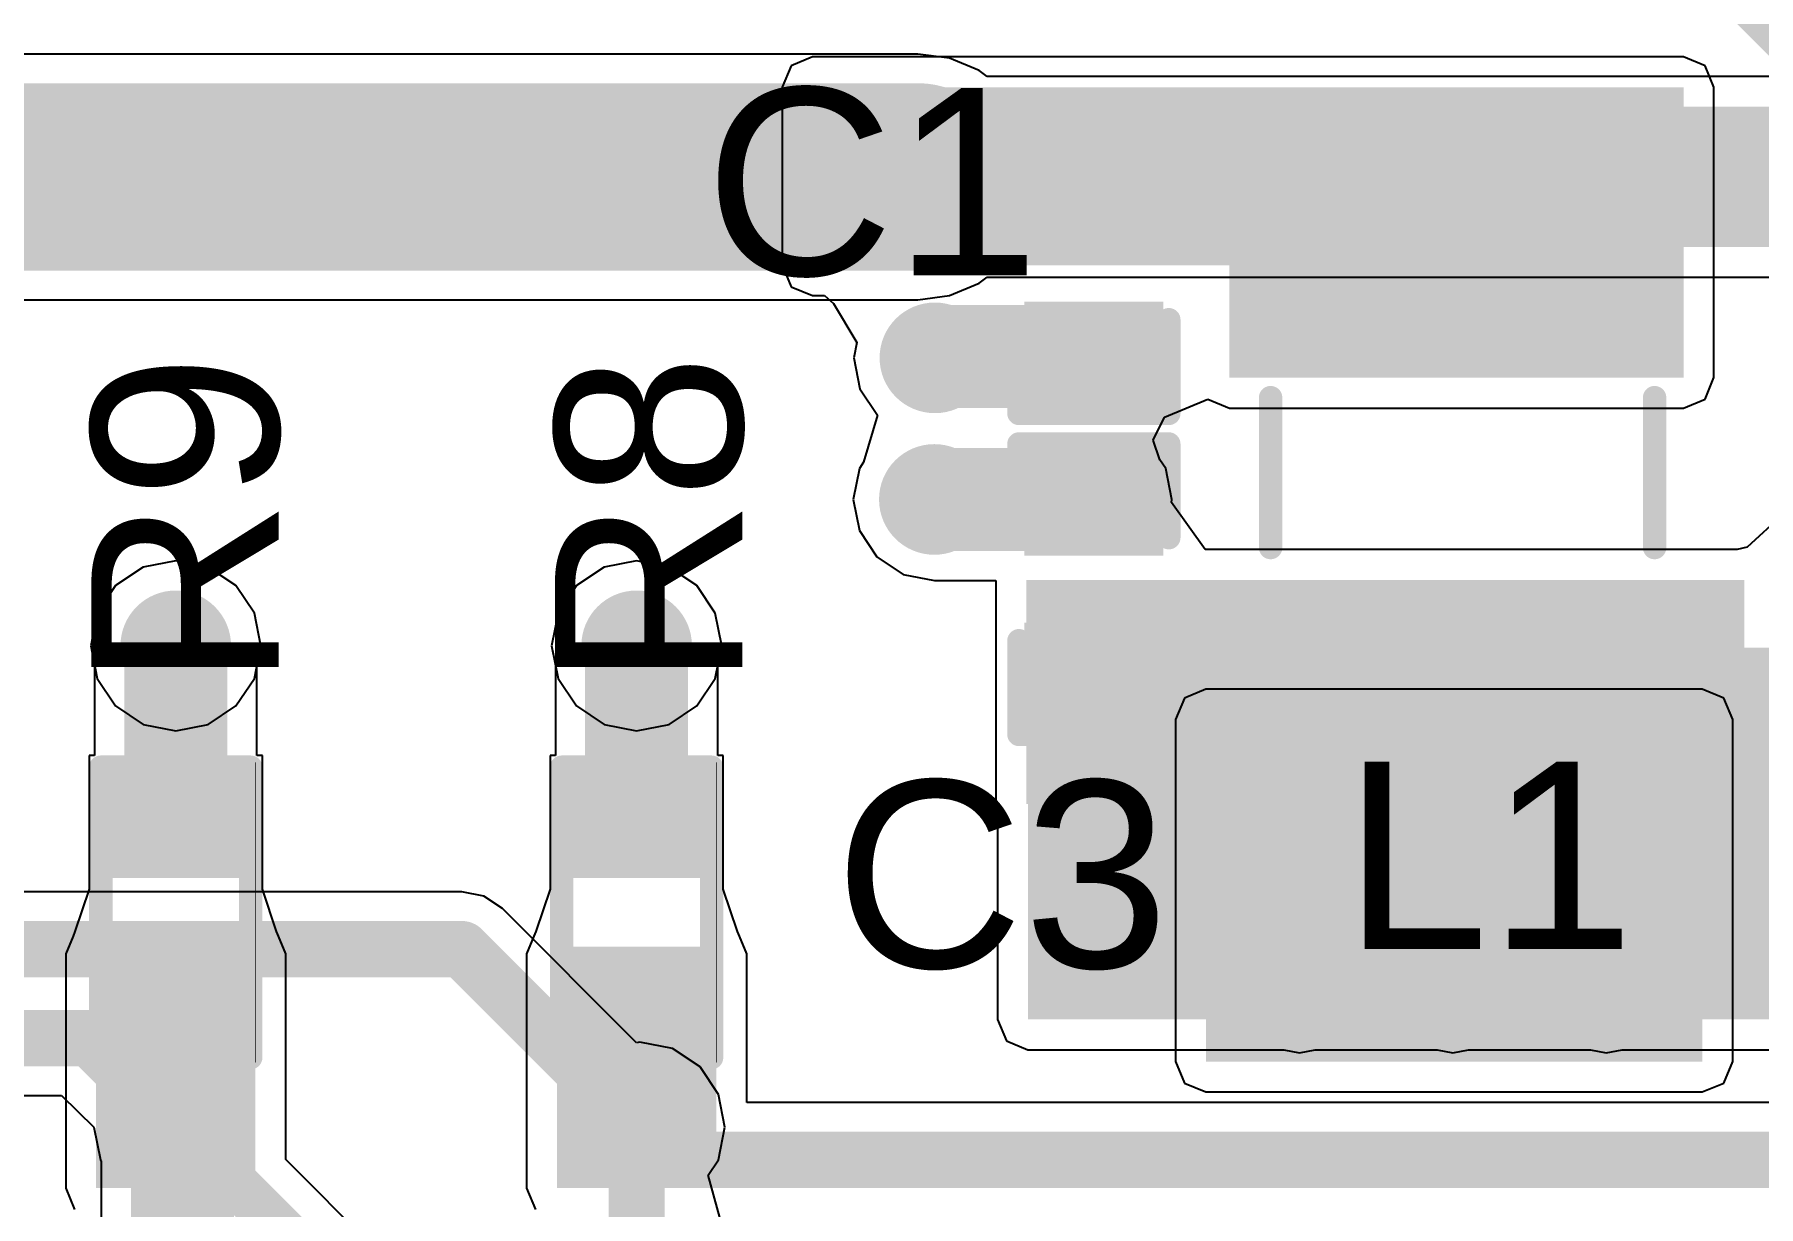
# Model space of a CAD drawing. Header units: millimetres. Extents: x -0.15 to 3.79, y -0.54 to 3.26.
# Drawn here: x 3.1098 to 3.478, y 2.215 to 2.4653 of the extents above; entities that cross this region are included whole.
import ezdxf

# ---------------------------------------------------------------- set-up
doc = ezdxf.new("R2010")
doc.units = ezdxf.units.MM
doc.header["$MEASUREMENT"] = 0
for name, color, linetype in [('BottomLayer', 5, 'Continuous'), ('BottomSolder', 6, 'Continuous'), ('TopLayer', 1, 'Continuous'), ('TopOverlay', 2, 'Continuous'), ('TopPaste', 8, 'Continuous'), ('TopSolder', 216, 'Continuous'), ('ViaHoleLayer', 16, 'Continuous')]:
    doc.layers.add(name, color=color, linetype=linetype)
doc.styles.add('Arial', font='', dxfattribs={"height": 0.2})
doc.styles.get('Arial').set_extended_font_data('Arial')

# ---------------------------------------------------------------- blocks, each defined once
blk = doc.blocks.new('C___0402_3')
at = {"layer": 'TopLayer'}
for points in [[(-0.0275, -0.0125), (-0.0275, 0.0125), (-0.0095, 0.0125), (-0.0095, -0.0125)], [(0.0095, -0.0125), (0.0095, 0.0125), (0.0275, 0.0125), (0.0275, -0.0125)]]:
    blk.add_hatch(color=1, dxfattribs=at).paths.add_polyline_path(points)
at = {"layer": 'TopPaste'}
for points in [[(-0.0275, -0.0125), (-0.0275, 0.0125), (-0.0095, 0.0125), (-0.0095, -0.0125)], [(0.0095, -0.0125), (0.0095, 0.0125), (0.0275, 0.0125), (0.0275, -0.0125)]]:
    blk.add_hatch(color=8, dxfattribs=at).paths.add_polyline_path(points)
at = {"layer": 'TopSolder'}
for points in [[(-0.02986, -0.01486), (-0.02986, 0.01486), (-0.00714, 0.01486), (-0.00714, -0.01486)], [(0.00714, -0.01486), (0.00714, 0.01486), (0.02986, 0.01486), (0.02986, -0.01486)]]:
    blk.add_hatch(color=216, dxfattribs=at).paths.add_polyline_path(points)
at = {"layer": 'TopOverlay', "const_width": 0.005}
for points in [[(-0.031, -0.016), (-0.031, 0.016)], [(-0.011, 0.016), (-0.031, 0.016)], [(0.031, 0.016), (0.011, 0.016)], [(0.031, -0.016), (0.031, 0.016)], [(-0.011, -0.016), (-0.031, -0.016)], [(0.031, -0.016), (0.011, -0.016)]]:
    blk.add_lwpolyline(points, dxfattribs=at)
at = {"layer": 'TopOverlay', "const_width": 0.0025}
for points in [[(-0.03225, 0.016, 1), (-0.02975, 0.016, 1)], [(-0.03225, 0.016, 1), (-0.02975, 0.016, 1)], [(-0.01225, 0.016, 1), (-0.00975, 0.016, 1)], [(0.00975, 0.016, 1), (0.01225, 0.016, 1)], [(0.02975, 0.016, 1), (0.03225, 0.016, 1)], [(0.02975, 0.016, 1), (0.03225, 0.016, 1)], [(-0.03225, -0.016, 1), (-0.02975, -0.016, 1)], [(-0.03225, -0.016, 1), (-0.02975, -0.016, 1)], [(-0.01225, -0.016, 1), (-0.00975, -0.016, 1)], [(0.00975, -0.016, 1), (0.01225, -0.016, 1)], [(0.02975, -0.016, 1), (0.03225, -0.016, 1)], [(0.02975, -0.016, 1), (0.03225, -0.016, 1)]]:
    blk.add_lwpolyline(points, format="xyb", close=True, dxfattribs=at)
blk = doc.blocks.new('C___0402_56')
at = {"layer": 'TopLayer'}
for points in [[(-0.0275, -0.0125), (-0.0275, 0.0125), (-0.0095, 0.0125), (-0.0095, -0.0125)], [(0.0095, -0.0125), (0.0095, 0.0125), (0.0275, 0.0125), (0.0275, -0.0125)]]:
    blk.add_hatch(color=1, dxfattribs=at).paths.add_polyline_path(points)
at = {"layer": 'TopPaste'}
for points in [[(-0.0275, -0.0125), (-0.0275, 0.0125), (-0.0095, 0.0125), (-0.0095, -0.0125)], [(0.0095, -0.0125), (0.0095, 0.0125), (0.0275, 0.0125), (0.0275, -0.0125)]]:
    blk.add_hatch(color=8, dxfattribs=at).paths.add_polyline_path(points)
at = {"layer": 'TopSolder'}
for points in [[(-0.02986, -0.01486), (-0.02986, 0.01486), (-0.00714, 0.01486), (-0.00714, -0.01486)], [(0.00714, -0.01486), (0.00714, 0.01486), (0.02986, 0.01486), (0.02986, -0.01486)]]:
    blk.add_hatch(color=216, dxfattribs=at).paths.add_polyline_path(points)
at = {"layer": 'TopOverlay', "const_width": 0.005}
for points in [[(-0.031, 0.016), (-0.011, 0.016)], [(-0.031, 0.016), (-0.031, -0.016)], [(0.011, 0.016), (0.031, 0.016)], [(0.031, 0.016), (0.031, -0.016)], [(-0.031, -0.016), (-0.011, -0.016)], [(0.011, -0.016), (0.031, -0.016)]]:
    blk.add_lwpolyline(points, dxfattribs=at)
at = {"layer": 'TopOverlay', "const_width": 0.0025}
for points in [[(-0.03225, 0.016, 1), (-0.02975, 0.016, 1)], [(-0.03225, 0.016, 1), (-0.02975, 0.016, 1)], [(-0.01225, 0.016, 1), (-0.00975, 0.016, 1)], [(0.00975, 0.016, 1), (0.01225, 0.016, 1)], [(0.02975, 0.016, 1), (0.03225, 0.016, 1)], [(0.02975, 0.016, 1), (0.03225, 0.016, 1)], [(-0.03225, -0.016, 1), (-0.02975, -0.016, 1)], [(-0.03225, -0.016, 1), (-0.02975, -0.016, 1)], [(-0.01225, -0.016, 1), (-0.00975, -0.016, 1)], [(0.00975, -0.016, 1), (0.01225, -0.016, 1)], [(0.02975, -0.016, 1), (0.03225, -0.016, 1)], [(0.02975, -0.016, 1), (0.03225, -0.016, 1)]]:
    blk.add_lwpolyline(points, format="xyb", close=True, dxfattribs=at)
blk = doc.blocks.new('R___0402_105')
at = {"layer": 'TopLayer'}
for points in [[(-0.0275, -0.0125), (-0.0275, 0.0125), (-0.0095, 0.0125), (-0.0095, -0.0125)], [(0.0095, -0.0125), (0.0095, 0.0125), (0.0275, 0.0125), (0.0275, -0.0125)]]:
    blk.add_hatch(color=1, dxfattribs=at).paths.add_polyline_path(points)
at = {"layer": 'TopPaste'}
for points in [[(-0.0275, -0.0125), (-0.0275, 0.0125), (-0.0095, 0.0125), (-0.0095, -0.0125)], [(0.0095, -0.0125), (0.0095, 0.0125), (0.0275, 0.0125), (0.0275, -0.0125)]]:
    blk.add_hatch(color=8, dxfattribs=at).paths.add_polyline_path(points)
at = {"layer": 'TopSolder'}
for points in [[(-0.02967, -0.01467), (-0.02967, 0.01467), (-0.00733, 0.01467), (-0.00733, -0.01467)], [(0.00733, -0.01467), (0.00733, 0.01467), (0.02967, 0.01467), (0.02967, -0.01467)]]:
    blk.add_hatch(color=216, dxfattribs=at).paths.add_polyline_path(points)
at = {"layer": 'TopOverlay'}
for points, const_width in [([(-0.031, 0.016), (-0.031, -0.016)], 0.005), ([(-0.031, 0.016), (0.031, 0.016)], 0.005), ([(0.031, 0.016), (0.031, -0.016)], 0.005), ([(-0.031, -0.016), (0.031, -0.016)], 0.005), ([(-0.032, -0.017), (0.032, -0.017)], 0.000127)]:
    blk.add_lwpolyline(points, dxfattribs=dict(at, const_width=const_width))
for points, const_width in [([(-0.03225, 0.016, 1), (-0.02975, 0.016, 1)], 0.0025), ([(-0.03225, 0.016, 1), (-0.02975, 0.016, 1)], 0.0025), ([(0.02975, 0.016, 1), (0.03225, 0.016, 1)], 0.0025), ([(0.02975, 0.016, 1), (0.03225, 0.016, 1)], 0.0025), ([(-0.03225, -0.016, 1), (-0.02975, -0.016, 1)], 0.0025), ([(-0.03225, -0.016, 1), (-0.02975, -0.016, 1)], 0.0025), ([(0.02975, -0.016, 1), (0.03225, -0.016, 1)], 0.0025), ([(0.02975, -0.016, 1), (0.03225, -0.016, 1)], 0.0025), ([(-0.03203, -0.017, 1), (-0.03197, -0.017, 1)], 0.0000635), ([(0.03197, -0.017, 1), (0.03203, -0.017, 1)], 0.0000635)]:
    blk.add_lwpolyline(points, format="xyb", close=True, dxfattribs=dict(at, const_width=const_width))
blk = doc.blocks.new('R___0402_106')
at = {"layer": 'TopLayer'}
for points in [[(-0.0275, -0.0125), (-0.0275, 0.0125), (-0.0095, 0.0125), (-0.0095, -0.0125)], [(0.0095, -0.0125), (0.0095, 0.0125), (0.0275, 0.0125), (0.0275, -0.0125)]]:
    blk.add_hatch(color=1, dxfattribs=at).paths.add_polyline_path(points)
at = {"layer": 'TopPaste'}
for points in [[(-0.0275, -0.0125), (-0.0275, 0.0125), (-0.0095, 0.0125), (-0.0095, -0.0125)], [(0.0095, -0.0125), (0.0095, 0.0125), (0.0275, 0.0125), (0.0275, -0.0125)]]:
    blk.add_hatch(color=8, dxfattribs=at).paths.add_polyline_path(points)
at = {"layer": 'TopSolder'}
for points in [[(-0.02967, -0.01467), (-0.02967, 0.01467), (-0.00733, 0.01467), (-0.00733, -0.01467)], [(0.00733, -0.01467), (0.00733, 0.01467), (0.02967, 0.01467), (0.02967, -0.01467)]]:
    blk.add_hatch(color=216, dxfattribs=at).paths.add_polyline_path(points)
at = {"layer": 'TopOverlay'}
for points, const_width in [([(-0.031, 0.016), (-0.031, -0.016)], 0.005), ([(-0.031, 0.016), (0.031, 0.016)], 0.005), ([(0.031, 0.016), (0.031, -0.016)], 0.005), ([(-0.031, -0.016), (0.031, -0.016)], 0.005), ([(-0.032, -0.017), (0.032, -0.017)], 0.000127)]:
    blk.add_lwpolyline(points, dxfattribs=dict(at, const_width=const_width))
for points, const_width in [([(-0.03225, 0.016, 1), (-0.02975, 0.016, 1)], 0.0025), ([(-0.03225, 0.016, 1), (-0.02975, 0.016, 1)], 0.0025), ([(0.02975, 0.016, 1), (0.03225, 0.016, 1)], 0.0025), ([(0.02975, 0.016, 1), (0.03225, 0.016, 1)], 0.0025), ([(-0.03225, -0.016, 1), (-0.02975, -0.016, 1)], 0.0025), ([(-0.03225, -0.016, 1), (-0.02975, -0.016, 1)], 0.0025), ([(0.02975, -0.016, 1), (0.03225, -0.016, 1)], 0.0025), ([(0.02975, -0.016, 1), (0.03225, -0.016, 1)], 0.0025), ([(-0.03203, -0.017, 1), (-0.03197, -0.017, 1)], 0.0000635), ([(0.03197, -0.017, 1), (0.03203, -0.017, 1)], 0.0000635)]:
    blk.add_lwpolyline(points, format="xyb", close=True, dxfattribs=dict(at, const_width=const_width))
blk = doc.blocks.new('IND_1008__2520_M_______144')
at = {"layer": 'TopLayer'}
for points in [[(-0.0502, 0.04331), (-0.02461, 0.04331), (-0.02461, -0.04331), (-0.0502, -0.04331)], [(0.02461, 0.04331), (0.0502, 0.04331), (0.0502, -0.04331), (0.02461, -0.04331)]]:
    blk.add_hatch(color=1, dxfattribs=at).paths.add_polyline_path(points)
at = {"layer": 'TopPaste'}
for points in [[(-0.0502, 0.04331), (-0.02461, 0.04331), (-0.02461, -0.04331), (-0.0502, -0.04331)], [(0.02461, 0.04331), (0.0502, 0.04331), (0.0502, -0.04331), (0.02461, -0.04331)]]:
    blk.add_hatch(color=8, dxfattribs=at).paths.add_polyline_path(points)
at = {"layer": 'TopSolder'}
for points in [[(-0.0502, 0.04331), (-0.02461, 0.04331), (-0.02461, -0.04331), (-0.0502, -0.04331)], [(0.02461, 0.04331), (0.0502, 0.04331), (0.0502, -0.04331), (0.02461, -0.04331)]]:
    blk.add_hatch(color=216, dxfattribs=at).paths.add_polyline_path(points)
at = {"layer": 'TopOverlay', "const_width": 0.005}
for points in [[(0.016, 0.041), (-0.016, 0.041)], [(0.016, -0.041), (-0.016, -0.041)]]:
    blk.add_lwpolyline(points, dxfattribs=at)
at = {"layer": 'TopOverlay', "const_width": 0.0025}
for points in [[(-0.01725, 0.041, 1), (-0.01475, 0.041, 1)], [(0.01475, 0.041, 1), (0.01725, 0.041, 1)], [(-0.01725, -0.041, 1), (-0.01475, -0.041, 1)], [(0.01475, -0.041, 1), (0.01725, -0.041, 1)]]:
    blk.add_lwpolyline(points, format="xyb", close=True, dxfattribs=at)

msp = doc.modelspace()

# ---------------------------------------------------------------- hatches: boundary and pattern name
at = {"layer": 'BottomLayer'}
h = msp.add_hatch(color=5, dxfattribs=at)
edge = h.paths.add_edge_path()
edge.add_arc((3.29847, 2.43487), 0.01575, 0, 360)
h = msp.add_hatch(color=5, dxfattribs=at)
edge = h.paths.add_edge_path()
edge.add_arc((3.30212, 2.39623), 0.01181, 0, 360)
h = msp.add_hatch(color=5, dxfattribs=at)
edge = h.paths.add_edge_path()
edge.add_arc((3.302, 2.366), 0.01181, 0, 360)
h = msp.add_hatch(color=5, dxfattribs=at)
edge = h.paths.add_edge_path()
edge.add_arc((3.14001, 2.33475), 0.01181, 0, 360)
h = msp.add_hatch(color=5, dxfattribs=at)
edge = h.paths.add_edge_path()
edge.add_arc((3.23843, 2.33475), 0.01181, 0, 360)
msp.add_hatch(color=5, dxfattribs=at).paths.add_polyline_path([(3.36, 2.246), (3.466, 2.246), (3.466, 2.319), (3.36, 2.319)])
h = msp.add_hatch(color=5, dxfattribs=at)
edge = h.paths.add_edge_path()
edge.add_arc((3.38, 2.301), 0.01181, 0, 360)
h = msp.add_hatch(color=5, dxfattribs=at)
edge = h.paths.add_edge_path()
edge.add_arc((3.41275, 2.301), 0.01181, 0, 360)
h = msp.add_hatch(color=5, dxfattribs=at)
edge = h.paths.add_edge_path()
edge.add_arc((3.4455, 2.301), 0.01181, 0, 360)
h = msp.add_hatch(color=5, dxfattribs=at)
edge = h.paths.add_edge_path()
edge.add_arc((3.38, 2.266), 0.01181, 0, 360)
h = msp.add_hatch(color=5, dxfattribs=at)
edge = h.paths.add_edge_path()
edge.add_arc((3.41275, 2.266), 0.01181, 0, 360)
h = msp.add_hatch(color=5, dxfattribs=at)
edge = h.paths.add_edge_path()
edge.add_arc((3.4455, 2.266), 0.01181, 0, 360)
h = msp.add_hatch(color=5, dxfattribs=at)
edge = h.paths.add_edge_path()
edge.add_arc((3.1407, 2.232), 0.01181, 0, 360)
h = msp.add_hatch(color=5, dxfattribs=at)
edge = h.paths.add_edge_path()
edge.add_arc((3.23913, 2.232), 0.01181, 0, 360)
at = {"layer": 'BottomSolder'}
h = msp.add_hatch(color=6, dxfattribs=at)
edge = h.paths.add_edge_path()
edge.add_arc((3.29847, 2.43487), 0.00787, 0, 360)
h = msp.add_hatch(color=6, dxfattribs=at)
edge = h.paths.add_edge_path()
edge.add_arc((3.30212, 2.39623), 0.00591, 0, 360)
h = msp.add_hatch(color=6, dxfattribs=at)
edge = h.paths.add_edge_path()
edge.add_arc((3.302, 2.366), 0.00591, 0, 360)
h = msp.add_hatch(color=6, dxfattribs=at)
edge = h.paths.add_edge_path()
edge.add_arc((3.14001, 2.33475), 0.00591, 0, 360)
h = msp.add_hatch(color=6, dxfattribs=at)
edge = h.paths.add_edge_path()
edge.add_arc((3.23843, 2.33475), 0.00591, 0, 360)
h = msp.add_hatch(color=6, dxfattribs=at)
edge = h.paths.add_edge_path()
edge.add_arc((3.38, 2.301), 0.00591, 0, 360)
h = msp.add_hatch(color=6, dxfattribs=at)
edge = h.paths.add_edge_path()
edge.add_arc((3.41275, 2.301), 0.00591, 0, 360)
h = msp.add_hatch(color=6, dxfattribs=at)
edge = h.paths.add_edge_path()
edge.add_arc((3.4455, 2.301), 0.00591, 0, 360)
h = msp.add_hatch(color=6, dxfattribs=at)
edge = h.paths.add_edge_path()
edge.add_arc((3.38, 2.266), 0.00591, 0, 360)
h = msp.add_hatch(color=6, dxfattribs=at)
edge = h.paths.add_edge_path()
edge.add_arc((3.41275, 2.266), 0.00591, 0, 360)
h = msp.add_hatch(color=6, dxfattribs=at)
edge = h.paths.add_edge_path()
edge.add_arc((3.4455, 2.266), 0.00591, 0, 360)
h = msp.add_hatch(color=6, dxfattribs=at)
edge = h.paths.add_edge_path()
edge.add_arc((3.1407, 2.232), 0.00591, 0, 360)
h = msp.add_hatch(color=6, dxfattribs=at)
edge = h.paths.add_edge_path()
edge.add_arc((3.23913, 2.232), 0.00591, 0, 360)
at = {"layer": 'TopLayer'}
for points in [[(3.276, 2.416), (3.3843, 2.416), (3.3843, 2.454), (3.276, 2.454)], [(3.365, 2.392), (3.462, 2.392), (3.462, 2.454), (3.365, 2.454)], [(3.32162, 2.301), (3.475, 2.301), (3.475, 2.34883), (3.32162, 2.34883)], [(3.322, 2.255), (3.581, 2.255), (3.581, 2.33433), (3.322, 2.33433)], [(3.12301, 2.219), (3.15701, 2.219), (3.15701, 2.269), (3.12301, 2.269)], [(3.22144, 2.219), (3.25543, 2.219), (3.25543, 2.269), (3.22144, 2.269)]]:
    msp.add_hatch(color=1, dxfattribs=at).paths.add_polyline_path(points)
h = msp.add_hatch(color=1, dxfattribs=at)
edge = h.paths.add_edge_path()
edge.add_arc((3.29847, 2.43487), 0.01575, 0, 360)
h = msp.add_hatch(color=1, dxfattribs=at)
edge = h.paths.add_edge_path()
edge.add_arc((3.30212, 2.39623), 0.01181, 0, 360)
h = msp.add_hatch(color=1, dxfattribs=at)
edge = h.paths.add_edge_path()
edge.add_arc((3.302, 2.366), 0.01181, 0, 360)
h = msp.add_hatch(color=1, dxfattribs=at)
edge = h.paths.add_edge_path()
edge.add_arc((3.14001, 2.33475), 0.01181, 0, 360)
h = msp.add_hatch(color=1, dxfattribs=at)
edge = h.paths.add_edge_path()
edge.add_arc((3.23843, 2.33475), 0.01181, 0, 360)
h = msp.add_hatch(color=1, dxfattribs=at)
edge = h.paths.add_edge_path()
edge.add_arc((3.38, 2.301), 0.01181, 0, 360)
h = msp.add_hatch(color=1, dxfattribs=at)
edge = h.paths.add_edge_path()
edge.add_arc((3.41275, 2.301), 0.01181, 0, 360)
h = msp.add_hatch(color=1, dxfattribs=at)
edge = h.paths.add_edge_path()
edge.add_arc((3.4455, 2.301), 0.01181, 0, 360)
h = msp.add_hatch(color=1, dxfattribs=at)
edge = h.paths.add_edge_path()
edge.add_arc((3.38, 2.266), 0.01181, 0, 360)
h = msp.add_hatch(color=1, dxfattribs=at)
edge = h.paths.add_edge_path()
edge.add_arc((3.41275, 2.266), 0.01181, 0, 360)
h = msp.add_hatch(color=1, dxfattribs=at)
edge = h.paths.add_edge_path()
edge.add_arc((3.4455, 2.266), 0.01181, 0, 360)
h = msp.add_hatch(color=1, dxfattribs=at)
edge = h.paths.add_edge_path()
edge.add_arc((3.1407, 2.232), 0.01181, 0, 360)
h = msp.add_hatch(color=1, dxfattribs=at)
edge = h.paths.add_edge_path()
edge.add_arc((3.23913, 2.232), 0.01181, 0, 360)
at = {"layer": 'TopSolder'}
h = msp.add_hatch(color=216, dxfattribs=at)
edge = h.paths.add_edge_path()
edge.add_arc((3.29847, 2.43487), 0.00787, 0, 360)
h = msp.add_hatch(color=216, dxfattribs=at)
edge = h.paths.add_edge_path()
edge.add_arc((3.30212, 2.39623), 0.00591, 0, 360)
h = msp.add_hatch(color=216, dxfattribs=at)
edge = h.paths.add_edge_path()
edge.add_arc((3.302, 2.366), 0.00591, 0, 360)
h = msp.add_hatch(color=216, dxfattribs=at)
edge = h.paths.add_edge_path()
edge.add_arc((3.14001, 2.33475), 0.00591, 0, 360)
h = msp.add_hatch(color=216, dxfattribs=at)
edge = h.paths.add_edge_path()
edge.add_arc((3.23843, 2.33475), 0.00591, 0, 360)
h = msp.add_hatch(color=216, dxfattribs=at)
edge = h.paths.add_edge_path()
edge.add_arc((3.38, 2.301), 0.00591, 0, 360)
h = msp.add_hatch(color=216, dxfattribs=at)
edge = h.paths.add_edge_path()
edge.add_arc((3.41275, 2.301), 0.00591, 0, 360)
h = msp.add_hatch(color=216, dxfattribs=at)
edge = h.paths.add_edge_path()
edge.add_arc((3.4455, 2.301), 0.00591, 0, 360)
h = msp.add_hatch(color=216, dxfattribs=at)
edge = h.paths.add_edge_path()
edge.add_arc((3.38, 2.266), 0.00591, 0, 360)
h = msp.add_hatch(color=216, dxfattribs=at)
edge = h.paths.add_edge_path()
edge.add_arc((3.41275, 2.266), 0.00591, 0, 360)
h = msp.add_hatch(color=216, dxfattribs=at)
edge = h.paths.add_edge_path()
edge.add_arc((3.4455, 2.266), 0.00591, 0, 360)
h = msp.add_hatch(color=216, dxfattribs=at)
edge = h.paths.add_edge_path()
edge.add_arc((3.1407, 2.232), 0.00591, 0, 360)
h = msp.add_hatch(color=216, dxfattribs=at)
edge = h.paths.add_edge_path()
edge.add_arc((3.23913, 2.232), 0.00591, 0, 360)
at = {"layer": 'ViaHoleLayer'}
h = msp.add_hatch(color=16, dxfattribs=at)
edge = h.paths.add_edge_path()
edge.add_arc((3.29847, 2.43487), 0.00787, 0, 360)
h = msp.add_hatch(color=16, dxfattribs=at)
edge = h.paths.add_edge_path()
edge.add_arc((3.30212, 2.39623), 0.00591, 0, 360)
h = msp.add_hatch(color=16, dxfattribs=at)
edge = h.paths.add_edge_path()
edge.add_arc((3.302, 2.366), 0.00591, 0, 360)
h = msp.add_hatch(color=16, dxfattribs=at)
edge = h.paths.add_edge_path()
edge.add_arc((3.14001, 2.33475), 0.00591, 0, 360)
h = msp.add_hatch(color=16, dxfattribs=at)
edge = h.paths.add_edge_path()
edge.add_arc((3.23843, 2.33475), 0.00591, 0, 360)
h = msp.add_hatch(color=16, dxfattribs=at)
edge = h.paths.add_edge_path()
edge.add_arc((3.38, 2.301), 0.00591, 0, 360)
h = msp.add_hatch(color=16, dxfattribs=at)
edge = h.paths.add_edge_path()
edge.add_arc((3.41275, 2.301), 0.00591, 0, 360)
h = msp.add_hatch(color=16, dxfattribs=at)
edge = h.paths.add_edge_path()
edge.add_arc((3.4455, 2.301), 0.00591, 0, 360)
h = msp.add_hatch(color=16, dxfattribs=at)
edge = h.paths.add_edge_path()
edge.add_arc((3.38, 2.266), 0.00591, 0, 360)
h = msp.add_hatch(color=16, dxfattribs=at)
edge = h.paths.add_edge_path()
edge.add_arc((3.41275, 2.266), 0.00591, 0, 360)
h = msp.add_hatch(color=16, dxfattribs=at)
edge = h.paths.add_edge_path()
edge.add_arc((3.4455, 2.266), 0.00591, 0, 360)
h = msp.add_hatch(color=16, dxfattribs=at)
edge = h.paths.add_edge_path()
edge.add_arc((3.1407, 2.232), 0.00591, 0, 360)
h = msp.add_hatch(color=16, dxfattribs=at)
edge = h.paths.add_edge_path()
edge.add_arc((3.23913, 2.232), 0.00591, 0, 360)

# ---------------------------------------------------------------- linework, layer by layer
at = {"layer": 'BottomLayer'}
for p, q in [((3.29847, 2.46109), (2.72287, 2.46109)), ((3.30526, 2.4602), (3.29847, 2.46109)), ((3.31158, 2.45758), (3.30526, 2.4602)), ((3.31328, 2.45628), (3.31158, 2.45758)), ((3.53197, 2.45628), (3.31328, 2.45628)), ((3.30526, 2.40954), (3.31158, 2.41216)), ((3.31158, 2.41216), (3.31328, 2.41345)), ((3.31328, 2.41345), (3.5231, 2.41345)), ((2.73373, 2.40864), (3.29847, 2.40864)), ((3.29847, 2.40864), (3.30526, 2.40954)), ((3.14001, 2.35291), (3.13306, 2.35153)), ((3.14696, 2.35153), (3.14001, 2.35291)), ((3.23843, 2.35291), (3.23149, 2.35153)), ((3.24538, 2.35153), (3.23843, 2.35291)), ((3.13306, 2.35153), (3.12717, 2.3476)), ((3.15285, 2.3476), (3.14696, 2.35153)), ((3.23149, 2.35153), (3.22559, 2.3476)), ((3.25128, 2.3476), (3.24538, 2.35153)), ((3.12717, 2.3476), (3.12323, 2.3417)), ((3.15679, 2.3417), (3.15285, 2.3476)), ((3.22559, 2.3476), (3.22166, 2.3417)), ((3.25521, 2.3417), (3.25128, 2.3476)), ((3.12323, 2.3417), (3.12185, 2.33475)), ((3.15817, 2.33475), (3.15679, 2.3417)), ((3.22166, 2.3417), (3.22028, 2.33475)), ((3.25659, 2.33475), (3.25521, 2.3417)), ((3.12185, 2.33475), (3.12323, 2.32781)), ((3.15679, 2.32781), (3.15817, 2.33475)), ((3.22028, 2.33475), (3.22166, 2.32781)), ((3.25521, 2.32781), (3.25659, 2.33475)), ((3.12323, 2.32781), (3.12717, 2.32191)), ((3.15285, 2.32191), (3.15679, 2.32781)), ((3.22166, 2.32781), (3.22559, 2.32191)), ((3.25128, 2.32191), (3.25521, 2.32781)), ((3.35541, 2.32359), (3.35351, 2.319)), ((3.36, 2.32549), (3.35541, 2.32359)), ((3.466, 2.32549), (3.36, 2.32549)), ((3.47059, 2.32359), (3.466, 2.32549)), ((3.47249, 2.319), (3.47059, 2.32359)), ((3.12717, 2.32191), (3.13306, 2.31798)), ((3.14696, 2.31798), (3.15285, 2.32191)), ((3.22559, 2.32191), (3.23149, 2.31798)), ((3.24538, 2.31798), (3.25128, 2.32191)), ((3.13306, 2.31798), (3.14001, 2.31659)), ((3.14001, 2.31659), (3.14696, 2.31798)), ((3.23149, 2.31798), (3.23843, 2.31659)), ((3.23843, 2.31659), (3.24538, 2.31798)), ((3.35351, 2.319), (3.35351, 2.246)), ((3.47249, 2.246), (3.47249, 2.319)), ((3.20113, 2.28224), (2.90717, 2.28224)), ((3.20581, 2.2813), (3.20113, 2.28224)), ((3.20978, 2.27865), (3.20581, 2.2813)), ((3.23841, 2.25002), (3.20978, 2.27865)), ((3.23913, 2.25016), (3.23841, 2.25002)), ((3.24608, 2.24878), (3.23913, 2.25016)), ((3.25197, 2.24484), (3.24608, 2.24878)), ((3.35351, 2.246), (3.35541, 2.24141)), ((3.47059, 2.24141), (3.47249, 2.246)), ((3.2559, 2.23895), (3.25197, 2.24484)), ((3.06641, 2.23876), (3.11561, 2.23876)), ((3.11561, 2.23876), (3.12254, 2.232)), ((3.25729, 2.232), (3.2559, 2.23895)), ((3.35541, 2.24141), (3.36, 2.23951)), ((3.36, 2.23951), (3.466, 2.23951)), ((3.466, 2.23951), (3.47059, 2.24141)), ((3.12254, 2.232), (3.12392, 2.22505)), ((3.2559, 2.22505), (3.25729, 2.232)), ((3.12392, 2.22505), (3.1241, 2.22478)), ((3.1241, 2.22478), (3.1241, 2.21177)), ((3.25371, 2.22177), (3.2559, 2.22505)), ((3.25619, 2.21268), (3.25371, 2.22177))]:
    msp.add_line(p, q, dxfattribs=at)
for points, const_width in [([(2.72287, 2.43487), (3.29847, 2.43487)], 0.04), ([(3.29847, 2.43487), (3.53197, 2.43487)], 0.03), ([(2.615, 2.27), (3.20113, 2.27)], 0.012), ([(3.20113, 2.27), (3.23913, 2.232)], 0.012), ([(2.626, 2.251), (3.1217, 2.251)], 0.012), ([(3.1217, 2.251), (3.1407, 2.232)], 0.012), ([(3.14143, 2.17577), (3.14143, 2.23083)], 0.022), ([(3.23843, 2.17577), (3.23843, 2.232)], 0.012)]:
    msp.add_lwpolyline(points, dxfattribs=dict(at, const_width=const_width))
for points, const_width in [([(3.28847, 2.43487, 1), (3.30847, 2.43487, 1)], 0.02), ([(3.29097, 2.43487, 1), (3.30597, 2.43487, 1)], 0.015), ([(3.19813, 2.27, 1), (3.20413, 2.27, 1)], 0.006), ([(3.19813, 2.27, 1), (3.20413, 2.27, 1)], 0.006), ([(3.1187, 2.251, 1), (3.1247, 2.251, 1)], 0.006), ([(3.1187, 2.251, 1), (3.1247, 2.251, 1)], 0.006), ([(3.13593, 2.23083, 1), (3.14694, 2.23083, 1)], 0.011), ([(3.1377, 2.232, 1), (3.1437, 2.232, 1)], 0.006), ([(3.23543, 2.232, 1), (3.24144, 2.232, 1)], 0.006), ([(3.23613, 2.232, 1), (3.24213, 2.232, 1)], 0.006)]:
    msp.add_lwpolyline(points, format="xyb", close=True, dxfattribs=dict(at, const_width=const_width))
at = {"layer": 'TopLayer'}
for p, q in [((3.276, 2.46049), (3.27141, 2.45859)), ((3.462, 2.46049), (3.276, 2.46049)), ((3.46659, 2.45859), (3.462, 2.46049)), ((3.27141, 2.45859), (3.26951, 2.454)), ((3.46849, 2.454), (3.46659, 2.45859)), ((3.26951, 2.454), (3.26951, 2.416)), ((3.46849, 2.392), (3.46849, 2.454)), ((3.26951, 2.416), (3.27141, 2.41141)), ((3.27141, 2.41141), (3.276, 2.40951)), ((3.276, 2.40951), (3.27852, 2.40951)), ((3.27852, 2.40951), (3.28045, 2.40781)), ((3.28045, 2.40781), (3.28544, 2.39951)), ((3.28544, 2.39951), (3.28479, 2.39623)), ((3.28479, 2.39623), (3.28611, 2.38959)), ((3.28611, 2.38959), (3.28987, 2.38397)), ((3.46659, 2.38741), (3.46849, 2.392)), ((3.35117, 2.38358), (3.36041, 2.38741)), ((3.36041, 2.38741), (3.365, 2.38551)), ((3.462, 2.38551), (3.46659, 2.38741)), ((3.28987, 2.38397), (3.28687, 2.37395)), ((3.34876, 2.37865), (3.35117, 2.38358)), ((3.365, 2.38551), (3.462, 2.38551)), ((3.35018, 2.37449), (3.34876, 2.37865)), ((3.28599, 2.37263), (3.28467, 2.366)), ((3.28687, 2.37395), (3.28599, 2.37263)), ((3.35142, 2.37263), (3.35018, 2.37449)), ((3.35274, 2.366), (3.35142, 2.37263)), ((3.28467, 2.366), (3.28599, 2.35937)), ((3.35261, 2.36533), (3.35274, 2.366)), ((3.35984, 2.35533), (3.35261, 2.36533)), ((3.48319, 2.36276), (3.47555, 2.35583)), ((3.28599, 2.35937), (3.28974, 2.35374)), ((3.14001, 2.35291), (3.13306, 2.35153)), ((3.14696, 2.35153), (3.14001, 2.35291)), ((3.23843, 2.35291), (3.23149, 2.35153)), ((3.24538, 2.35153), (3.23843, 2.35291)), ((3.28974, 2.35374), (3.29537, 2.34999)), ((3.47345, 2.35533), (3.35984, 2.35533)), ((3.47555, 2.35583), (3.47345, 2.35533)), ((3.13306, 2.35153), (3.12717, 2.3476)), ((3.15285, 2.3476), (3.14696, 2.35153)), ((3.23149, 2.35153), (3.22559, 2.3476)), ((3.25128, 2.3476), (3.24538, 2.35153)), ((3.29537, 2.34999), (3.302, 2.34867)), ((3.12717, 2.3476), (3.12323, 2.3417)), ((3.15679, 2.3417), (3.15285, 2.3476)), ((3.22559, 2.3476), (3.22166, 2.3417)), ((3.25521, 2.3417), (3.25128, 2.3476)), ((3.302, 2.34867), (3.31513, 2.34867)), ((3.31513, 2.34867), (3.31513, 2.301)), ((3.12323, 2.3417), (3.12185, 2.33475)), ((3.15817, 2.33475), (3.15679, 2.3417)), ((3.22166, 2.3417), (3.22028, 2.33475)), ((3.25659, 2.33475), (3.25521, 2.3417)), ((3.12185, 2.33475), (3.12268, 2.3306)), ((3.15734, 2.3306), (3.15817, 2.33475)), ((3.22028, 2.33475), (3.2211, 2.3306)), ((3.25577, 2.3306), (3.25659, 2.33475)), ((3.12268, 2.3306), (3.12268, 2.31134)), ((3.15734, 2.31134), (3.15734, 2.3306)), ((3.2211, 2.3306), (3.2211, 2.31134)), ((3.25577, 2.31134), (3.25577, 2.3306)), ((3.12268, 2.31134), (3.12151, 2.31134)), ((3.12151, 2.31134), (3.12151, 2.28283)), ((3.15851, 2.31134), (3.15734, 2.31134)), ((3.15851, 2.28487), (3.15851, 2.31134)), ((3.2211, 2.31134), (3.21993, 2.31134)), ((3.21993, 2.31134), (3.21993, 2.28283)), ((3.25693, 2.31134), (3.25577, 2.31134)), ((3.25693, 2.28487), (3.25693, 2.31134)), ((3.31513, 2.301), (3.31551, 2.30009)), ((3.31551, 2.30009), (3.31551, 2.255)), ((3.12151, 2.28283), (3.11848, 2.27376)), ((3.15851, 2.28283), (3.15851, 2.28487)), ((3.16154, 2.27376), (3.15851, 2.28283)), ((3.21993, 2.28283), (3.2169, 2.27376)), ((3.25694, 2.28283), (3.25693, 2.28487)), ((3.25997, 2.27376), (3.25694, 2.28283)), ((3.11808, 2.27277), (3.11652, 2.269)), ((3.11848, 2.27376), (3.11808, 2.27277)), ((3.16194, 2.27277), (3.16154, 2.27376)), ((3.1635, 2.269), (3.16194, 2.27277)), ((3.2165, 2.27277), (3.21494, 2.269)), ((3.2169, 2.27376), (3.2165, 2.27277)), ((3.26037, 2.27277), (3.25997, 2.27376)), ((3.26193, 2.269), (3.26037, 2.27277)), ((3.11652, 2.269), (3.11652, 2.219)), ((3.1635, 2.22506), (3.1635, 2.269)), ((3.21494, 2.269), (3.21494, 2.219)), ((3.26193, 2.23724), (3.26193, 2.269)), ((3.31551, 2.255), (3.31741, 2.25041)), ((3.31741, 2.25041), (3.322, 2.24851)), ((3.322, 2.24851), (3.37665, 2.24851)), ((3.37665, 2.24851), (3.38, 2.24784)), ((3.38, 2.24784), (3.38335, 2.24851)), ((3.38335, 2.24851), (3.4094, 2.24851)), ((3.4094, 2.24851), (3.41275, 2.24784)), ((3.41275, 2.24784), (3.4161, 2.24851)), ((3.4161, 2.24851), (3.44215, 2.24851)), ((3.44215, 2.24851), (3.4455, 2.24784)), ((3.4455, 2.24784), (3.44885, 2.24851)), ((3.44885, 2.24851), (3.581, 2.24851)), ((3.661, 2.23724), (3.26193, 2.23724)), ((3.21193, 2.17663), (3.1635, 2.22506)), ((3.11652, 2.219), (3.11842, 2.21441)), ((3.21494, 2.219), (3.21684, 2.21441))]:
    msp.add_line(p, q, dxfattribs=at)
for points, const_width in [([(3.29847, 2.42987), (3.33607, 2.42987)], 0.022), ([(3.33607, 2.43224), (3.36331, 2.43224)], 0.01), ([(3.36331, 2.43224), (3.3843, 2.41125)], 0.01), ([(3.30212, 2.39623), (3.30243, 2.39654)], 0.022), ([(3.30243, 2.39654), (3.33457, 2.39654)], 0.022), ([(3.302, 2.366), (3.33541, 2.366)], 0.022), ([(3.14001, 2.29634), (3.14001, 2.33475)], 0.022), ([(3.23843, 2.29634), (3.23843, 2.33475)], 0.022), ([(3.359, 2.33), (3.36236, 2.33336)], 0.01), ([(3.36236, 2.33336), (3.41385, 2.33336)], 0.01), ([(3.41385, 2.33336), (3.41481, 2.33433)], 0.01), ([(3.41481, 2.33433), (3.42414, 2.325)], 0.01), ([(3.33176, 2.33), (3.359, 2.33)], 0.01), ([(3.42414, 2.325), (3.54791, 2.325)], 0.01), ([(3.23913, 2.232), (3.24313, 2.236)], 0.012), ([(3.24313, 2.23131), (3.24313, 2.236)], 0.012), ([(3.1407, 2.232), (3.14401, 2.232)], 0.01), ([(3.14401, 2.232), (3.15201, 2.224)], 0.01), ([(3.24313, 2.23131), (3.24944, 2.225)], 0.012), ([(3.15201, 2.22069), (3.15201, 2.224)], 0.01), ([(3.24944, 2.225), (3.661, 2.225)], 0.012), ([(3.15201, 2.22069), (3.204, 2.1687)], 0.01)]:
    msp.add_lwpolyline(points, dxfattribs=dict(at, const_width=const_width))
for points, const_width in [([(3.29297, 2.42987, 1), (3.30397, 2.42987, 1)], 0.011), ([(3.33057, 2.42987, 1), (3.34157, 2.42987, 1)], 0.011), ([(3.33357, 2.43224, 1), (3.33857, 2.43224, 1)], 0.005), ([(3.36081, 2.43224, 1), (3.36581, 2.43224, 1)], 0.005), ([(3.36081, 2.43224, 1), (3.36581, 2.43224, 1)], 0.005), ([(3.3818, 2.41125, 1), (3.3868, 2.41125, 1)], 0.005), ([(3.29662, 2.39623, 1), (3.30762, 2.39623, 1)], 0.011), ([(3.29693, 2.39654, 1), (3.30793, 2.39654, 1)], 0.011), ([(3.29693, 2.39654, 1), (3.30793, 2.39654, 1)], 0.011), ([(3.32907, 2.39654, 1), (3.34007, 2.39654, 1)], 0.011), ([(3.2965, 2.366, 1), (3.3075, 2.366, 1)], 0.011), ([(3.32991, 2.366, 1), (3.34091, 2.366, 1)], 0.011), ([(3.13451, 2.33475, 1), (3.14551, 2.33475, 1)], 0.011), ([(3.23293, 2.33475, 1), (3.24394, 2.33475, 1)], 0.011), ([(3.35986, 2.33336, 1), (3.36486, 2.33336, 1)], 0.005), ([(3.35986, 2.33336, 1), (3.36486, 2.33336, 1)], 0.005), ([(3.41135, 2.33336, 1), (3.41635, 2.33336, 1)], 0.005), ([(3.41135, 2.33336, 1), (3.41635, 2.33336, 1)], 0.005), ([(3.41231, 2.33433, 1), (3.41731, 2.33433, 1)], 0.005), ([(3.41231, 2.33433, 1), (3.41731, 2.33433, 1)], 0.005), ([(3.32926, 2.33, 1), (3.33426, 2.33, 1)], 0.005), ([(3.3565, 2.33, 1), (3.3615, 2.33, 1)], 0.005), ([(3.3565, 2.33, 1), (3.3615, 2.33, 1)], 0.005), ([(3.42164, 2.325, 1), (3.42664, 2.325, 1)], 0.005), ([(3.42164, 2.325, 1), (3.42664, 2.325, 1)], 0.005), ([(3.13451, 2.29634, 1), (3.14551, 2.29634, 1)], 0.011), ([(3.23293, 2.29634, 1), (3.24394, 2.29634, 1)], 0.011), ([(3.24013, 2.236, 1), (3.24613, 2.236, 1)], 0.006), ([(3.24013, 2.236, 1), (3.24613, 2.236, 1)], 0.006), ([(3.1382, 2.232, 1), (3.1432, 2.232, 1)], 0.005), ([(3.14151, 2.232, 1), (3.14651, 2.232, 1)], 0.005), ([(3.14151, 2.232, 1), (3.14651, 2.232, 1)], 0.005), ([(3.23613, 2.232, 1), (3.24213, 2.232, 1)], 0.006), ([(3.24013, 2.23131, 1), (3.24613, 2.23131, 1)], 0.006), ([(3.24013, 2.23131, 1), (3.24613, 2.23131, 1)], 0.006), ([(3.14951, 2.224, 1), (3.15451, 2.224, 1)], 0.005), ([(3.14951, 2.224, 1), (3.15451, 2.224, 1)], 0.005), ([(3.24643, 2.225, 1), (3.25244, 2.225, 1)], 0.006), ([(3.24643, 2.225, 1), (3.25244, 2.225, 1)], 0.006), ([(3.14951, 2.22069, 1), (3.15451, 2.22069, 1)], 0.005), ([(3.14951, 2.22069, 1), (3.15451, 2.22069, 1)], 0.005)]:
    msp.add_lwpolyline(points, format="xyb", close=True, dxfattribs=dict(at, const_width=const_width))
at = {"layer": 'TopOverlay', "const_width": 0.01}
msp.add_lwpolyline([(3.473, 2.475), (3.491, 2.457)], dxfattribs=at)

# ---------------------------------------------------------------- block references
for name, p, rotation in [('C___0402_56', (3.33607, 2.41537), 90), ('IND_1008__2520_M_______144', (3.41481, 2.37173), 270), ('C___0402_3', (3.33607, 2.34684), 270), ('R___0402_105', (3.14001, 2.27784), 90), ('R___0402_106', (3.23843, 2.27784), 90)]:
    msp.add_blockref(name, p, dxfattribs=dict(rotation=rotation))

# ---------------------------------------------------------------- texts
at = {"layer": 'TopOverlay', "style": 'Arial'}
for s, height, rotation, p in [('1V8_SENSOR', 0.06, 360, (2.83832, 2.47691)), ('R9', 0.04, 90, (3.16199, 2.32568)), ('R8', 0.04, 90, (3.26099, 2.32568))]:
    msp.add_text(s, height=height, rotation=rotation, dxfattribs=at).set_placement(p)
for s, p in [('C1', (3.25301, 2.41387)), ('L1', (3.38934, 2.27001)), ('C3', (3.28068, 2.26601))]:
    msp.add_text(s, height=0.04, dxfattribs=at).set_placement(p)

doc.saveas('drawing.dxf')
